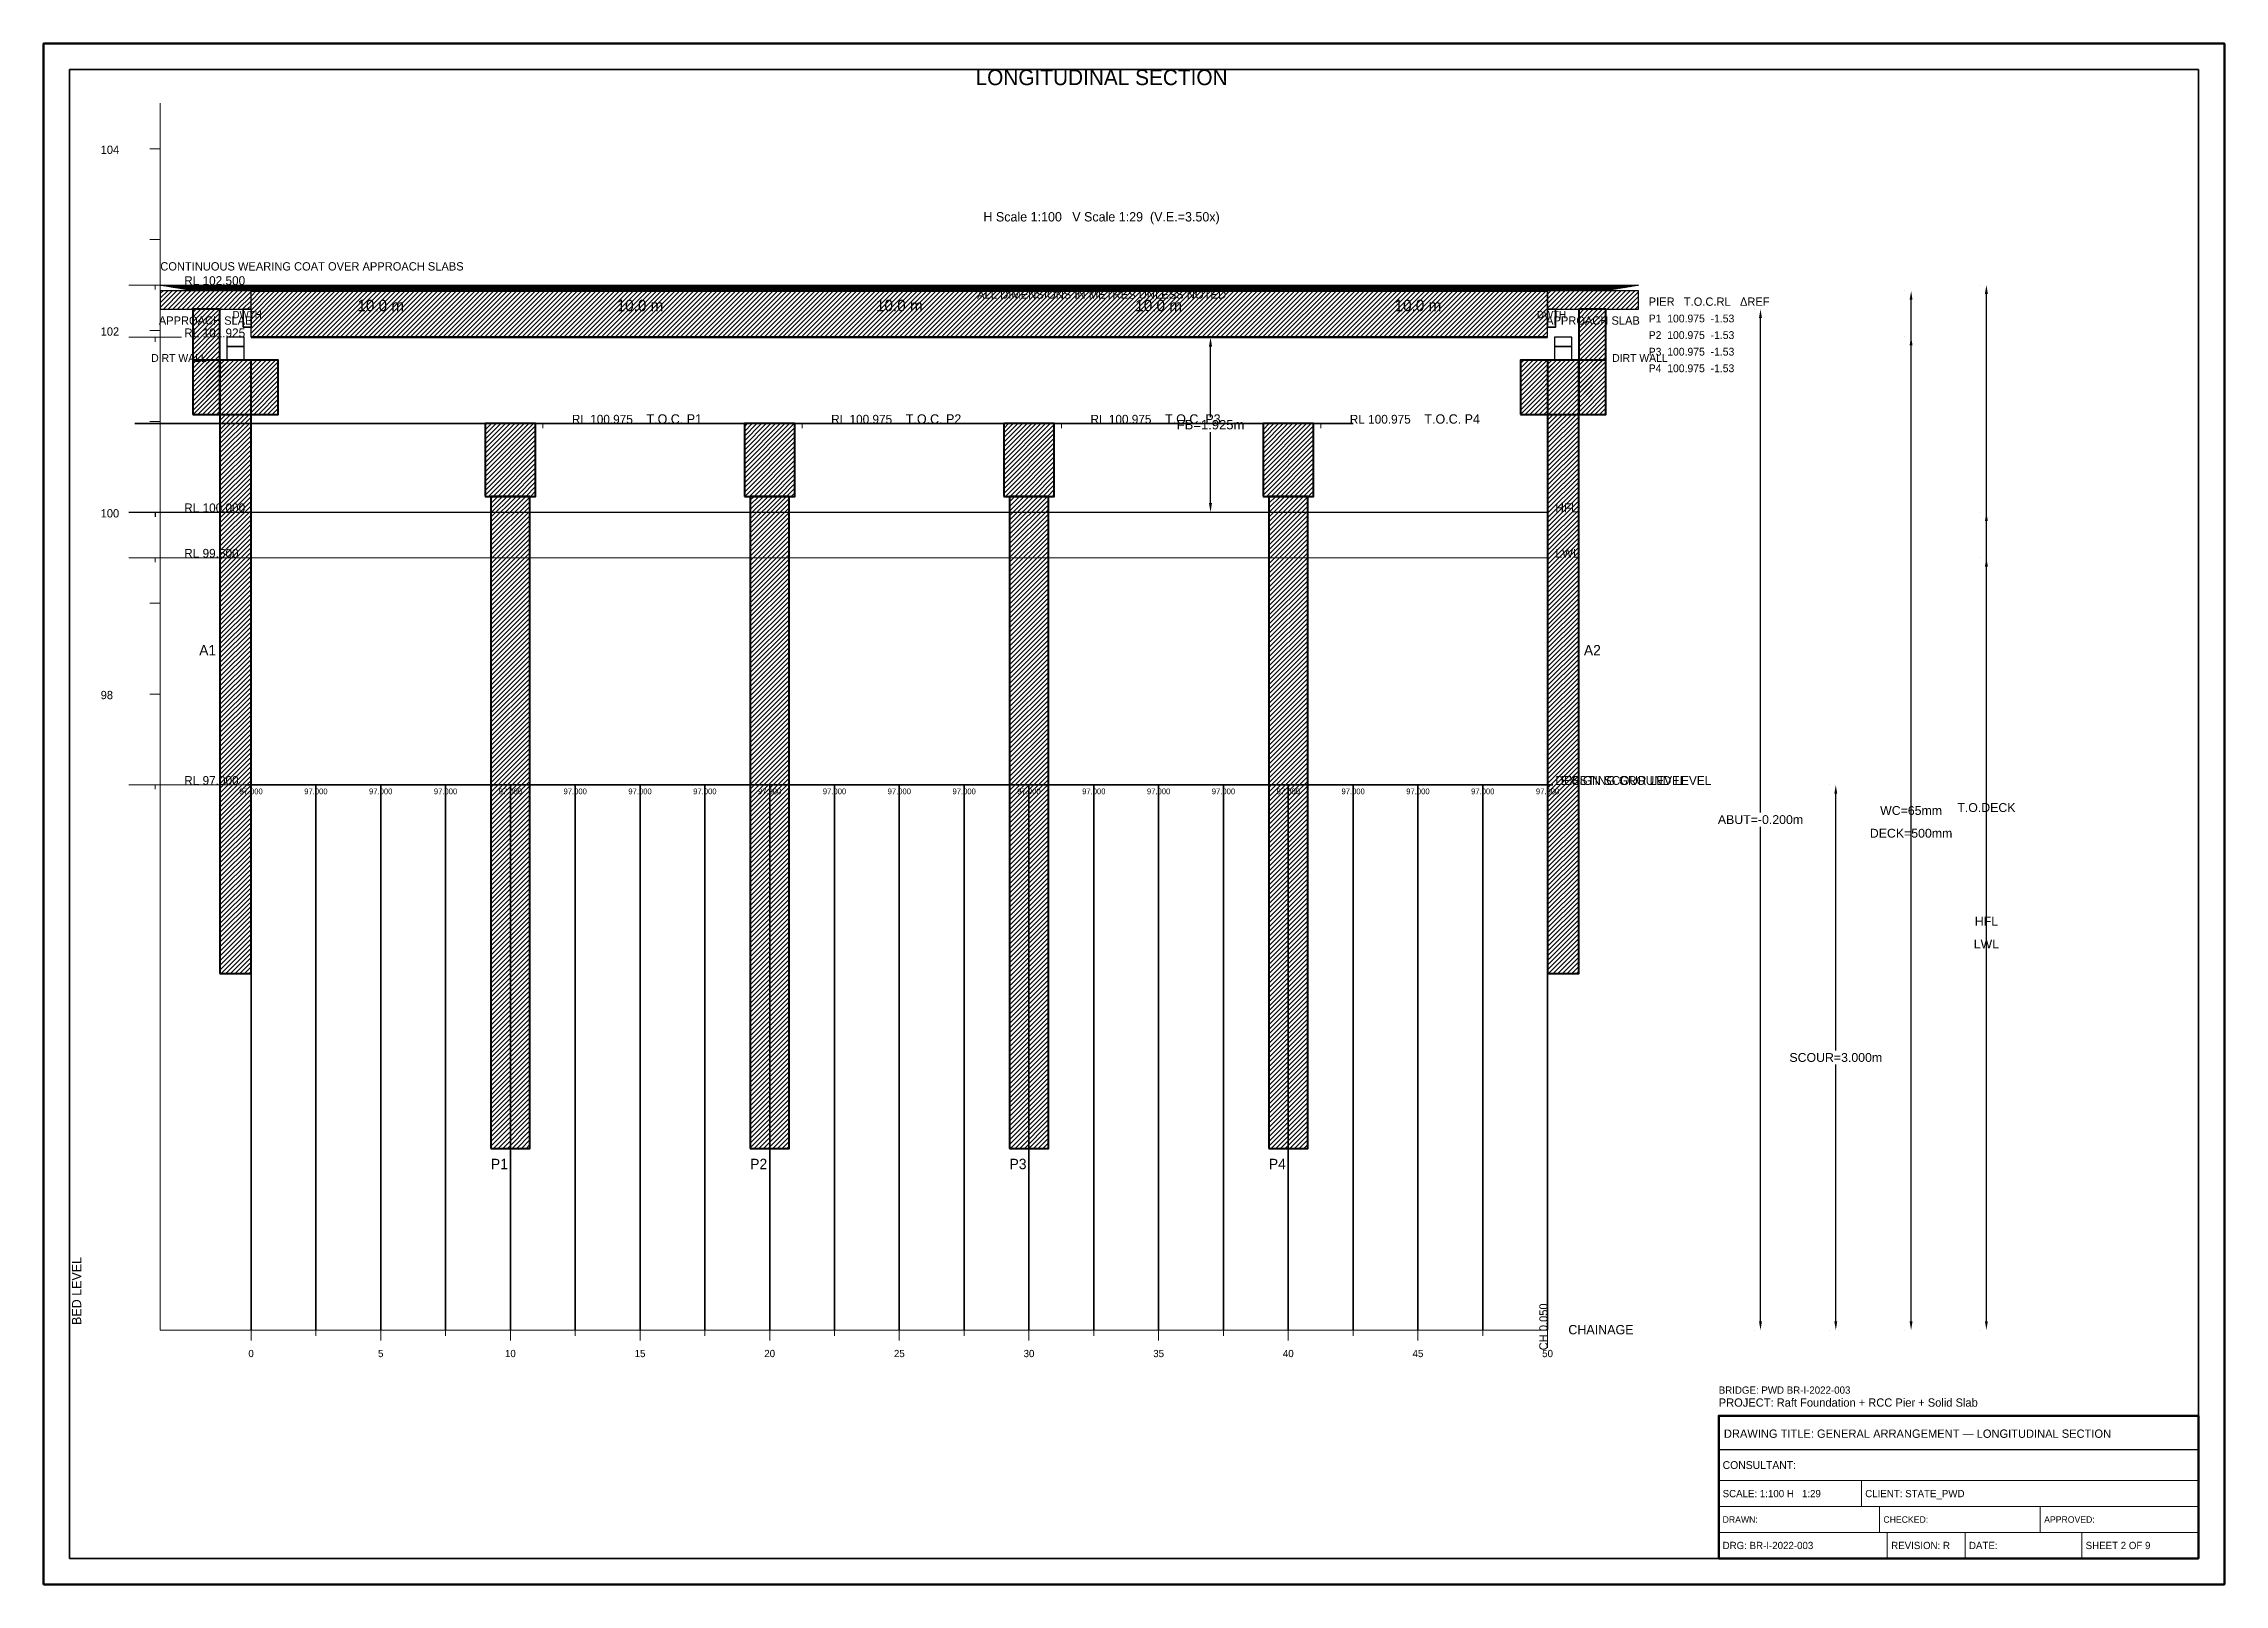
# Model space of a CAD drawing. Header units: metres. Extents: x 0 to 841, y 0 to 594.
import ezdxf
from ezdxf.enums import TextEntityAlignment as Align

# ---------------------------------------------------------------- set-up
doc = ezdxf.new("R2010")
doc.units = ezdxf.units.M
doc.linetypes.add('DASHED', pattern=[0.5, 0.375, -0.125])
doc.linetypes.add('DASHED2', pattern=[0.25, 0.1875, -0.0625])
for name, color, linetype, lineweight in [('ABUT-PROF', 4, 'Continuous', 50), ('BORDER-INNER', 7, 'Continuous', 35), ('BORDER-OUTER', 7, 'Continuous', 70), ('CIVIL-CHAINAGE', 7, 'Continuous', 18), ('CIVIL-GROUND', 3, 'Continuous', 35), ('CIVIL-HFL', 5, 'DASHED', 25), ('CIVIL-LWL', 4, 'DASHED', 18), ('CIVIL-ROAD', 7, 'Continuous', 25), ('CIVIL-SCOUR', 1, 'DASHED2', 18), ('DIM-CHAINAGE', 3, 'Continuous', 18), ('DIM-LEVEL', 3, 'Continuous', 18), ('DIM-LINEAR', 3, 'Continuous', 18), ('STRUC-HATCHING', 8, 'Continuous', 18), ('STRUC-SECTION', 2, 'Continuous', 35), ('SUB-ABUT', 3, 'Continuous', 35), ('SUB-BEARING', 5, 'Continuous', 25), ('SUB-DIRT-WALL', 3, 'Continuous', 35), ('SUB-PIER', 2, 'Continuous', 35), ('SUPER-DECK', 2, 'Continuous', 50), ('SUPER-WEARING', 8, 'Continuous', 25), ('TEXT-GENERAL', 7, 'Continuous', 18), ('TEXT-HEADER', 7, 'Continuous', 25), ('TEXT-LEVEL', 5, 'Continuous', 18), ('TEXT-SPEC', 7, 'Continuous', 13), ('TEXT-TITLE', 7, 'Continuous', 25), ('TITLEBLK-BOX', 7, 'Continuous', 50), ('TITLEBLK-TEXT', 7, 'Continuous', 18)]:
    doc.layers.add(name, color=color, linetype=linetype, lineweight=lineweight)
doc.styles.add('BRIDGE_STD', font='Arial.ttf')
doc.dimstyles.new('pmb100', dxfattribs={"dimtxt": 2.5, "dimasz": 0.9375, "dimexe": 2.5, "dimexo": 2.5, "dimtad": 0, "dimtih": 1, "dimdec": 0, "dimtxsty": 'BRIDGE_STD', "dimcen": 2.5, "dimazin": 3, "dimtfac": 1, "dimtmove": 0, "dimatfit": 3})

msp = doc.modelspace()

# ---------------------------------------------------------------- hatches: boundary and pattern name
at = {"layer": 'STRUC-HATCHING'}
h = msp.add_hatch(dxfattribs=at)
h.set_pattern_fill('ANSI31', scale=0.4)
h.paths.add_polyline_path([(45, 491.64), (80, 491.64), (80, 498.65), (45, 498.65)])
h = msp.add_hatch(dxfattribs=at)
h.set_pattern_fill('ANSI31', scale=0.4)
h.paths.add_polyline_path([(80, 480.78), (580, 480.78), (580, 498.65), (80, 498.65)])
h = msp.add_hatch(dxfattribs=at)
h.set_pattern_fill('ANSI31', scale=0.4)
h.paths.add_polyline_path([(580, 491.64), (615, 491.64), (615, 498.65), (580, 498.65)])
h = msp.add_hatch(dxfattribs=at)
h.set_pattern_fill('ANSI31', scale=0.4)
h.paths.add_polyline_path([(57.49, 451), (68, 451), (68, 491.64), (57.49, 491.64)])
h = msp.add_hatch(dxfattribs=at)
h.set_pattern_fill('ANSI31', scale=0.4)
h.paths.add_polyline_path([(592, 451), (602.51, 451), (602.51, 491.64), (592, 491.64)])
h = msp.add_hatch(dxfattribs=at)
h.set_pattern_fill('ANSI31', scale=0.4)
h.paths.add_polyline_path([(57.49, 451), (90.51, 451), (90.51, 472.02), (57.49, 472.02)])
h = msp.add_hatch(dxfattribs=at)
h.set_pattern_fill('ANSI31', scale=0.4)
h.paths.add_polyline_path([(68, 235.52), (80, 235.52), (80, 472.02), (68, 472.02)])
h = msp.add_hatch(dxfattribs=at)
h.set_pattern_fill('ANSI31', scale=0.4)
h.paths.add_polyline_path([(569.49, 451), (602.51, 451), (602.51, 472.02), (569.49, 472.02)])
h = msp.add_hatch(dxfattribs=at)
h.set_pattern_fill('ANSI31', scale=0.4)
h.paths.add_polyline_path([(580, 235.52), (592, 235.52), (592, 472.02), (580, 472.02)])
h = msp.add_hatch(dxfattribs=at)
h.set_pattern_fill('ANSI31', scale=0.4)
h.paths.add_polyline_path([(170.25, 419.46), (189.75, 419.46), (189.75, 447.49), (170.25, 447.49)])
h = msp.add_hatch(dxfattribs=at)
h.set_pattern_fill('ANSI31', scale=0.4)
h.paths.add_polyline_path([(270.25, 419.46), (289.75, 419.46), (289.75, 447.49), (270.25, 447.49)])
h = msp.add_hatch(dxfattribs=at)
h.set_pattern_fill('ANSI31', scale=0.4)
h.paths.add_polyline_path([(370.25, 419.46), (389.75, 419.46), (389.75, 447.49), (370.25, 447.49)])
h = msp.add_hatch(dxfattribs=at)
h.set_pattern_fill('ANSI31', scale=0.4)
h.paths.add_polyline_path([(470.25, 419.46), (489.75, 419.46), (489.75, 447.49), (470.25, 447.49)])
h = msp.add_hatch(dxfattribs=at)
h.set_pattern_fill('ANSI31', scale=0.4)
h.paths.add_polyline_path([(172.5, 168.07), (187.5, 168.07), (187.5, 419.46), (172.5, 419.46)])
h = msp.add_hatch(dxfattribs=at)
h.set_pattern_fill('ANSI31', scale=0.4)
h.paths.add_polyline_path([(272.5, 168.07), (287.5, 168.07), (287.5, 419.46), (272.5, 419.46)])
h = msp.add_hatch(dxfattribs=at)
h.set_pattern_fill('ANSI31', scale=0.4)
h.paths.add_polyline_path([(372.5, 168.07), (387.5, 168.07), (387.5, 419.46), (372.5, 419.46)])
h = msp.add_hatch(dxfattribs=at)
h.set_pattern_fill('ANSI31', scale=0.4)
h.paths.add_polyline_path([(472.5, 168.07), (487.5, 168.07), (487.5, 419.46), (472.5, 419.46)])
at = {"layer": 'SUPER-WEARING'}
h = msp.add_hatch(dxfattribs=at)
h.set_pattern_fill('SOLID')
h.paths.add_polyline_path([(45, 500.93), (615, 500.93), (602, 498.65), (58, 498.65)])

# ---------------------------------------------------------------- linework, layer by layer
at = {"layer": 'ABUT-PROF', "lineweight": 35}
for points in [[(77, 484.63), (80, 484.63), (80, 491.64), (77, 491.64), (77, 484.63)], [(580, 484.63), (583, 484.63), (583, 491.64), (580, 491.64), (580, 484.63)]]:
    msp.add_lwpolyline(points, dxfattribs=at)
at = {"layer": 'BORDER-INNER'}
msp.add_lwpolyline([(10, 10), (831, 10), (831, 584), (10, 584), (10, 10)], dxfattribs=at)
at = {"layer": 'BORDER-OUTER'}
msp.add_lwpolyline([(0, 0), (841, 0), (841, 594), (0, 594), (0, 0)], dxfattribs=at)
at = {"layer": 'CIVIL-CHAINAGE'}
for p, q in [((45, 98), (580, 98)), ((80, 98), (80, 94)), ((105, 98), (105, 95.8)), ((130, 98), (130, 94)), ((155, 98), (155, 95.8)), ((180, 98), (180, 94)), ((205, 98), (205, 95.8)), ((230, 98), (230, 94)), ((255, 98), (255, 95.8)), ((280, 98), (280, 94)), ((305, 98), (305, 95.8)), ((330, 98), (330, 94)), ((355, 98), (355, 95.8)), ((380, 98), (380, 94)), ((405, 98), (405, 95.8)), ((430, 98), (430, 94)), ((455, 98), (455, 95.8)), ((480, 98), (480, 94)), ((505, 98), (505, 95.8)), ((530, 98), (530, 94)), ((555, 98), (555, 95.8)), ((580, 98), (580, 94)), ((580, 96), (580, 91.2))]:
    msp.add_line(p, q, dxfattribs=at)
at = {"layer": 'CIVIL-GROUND', "color": 3}
for p, q in [((78, 308.22), (82, 308.22)), ((103, 308.22), (107, 308.22)), ((128, 308.22), (132, 308.22)), ((153, 308.22), (157, 308.22)), ((178, 308.22), (182, 308.22)), ((203, 308.22), (207, 308.22)), ((228, 308.22), (232, 308.22)), ((253, 308.22), (257, 308.22)), ((278, 308.22), (282, 308.22)), ((303, 308.22), (307, 308.22)), ((328, 308.22), (332, 308.22)), ((353, 308.22), (357, 308.22)), ((378, 308.22), (382, 308.22)), ((403, 308.22), (407, 308.22)), ((428, 308.22), (432, 308.22)), ((453, 308.22), (457, 308.22)), ((478, 308.22), (482, 308.22)), ((503, 308.22), (507, 308.22)), ((528, 308.22), (532, 308.22)), ((553, 308.22), (557, 308.22)), ((578, 308.22), (582, 308.22))]:
    msp.add_line(p, q, dxfattribs=at)
at = {"layer": 'CIVIL-GROUND', "color": 8, "linetype": 'DASHED2'}
for p, q in [((80, 308.22), (80, 98)), ((105, 308.22), (105, 98)), ((130, 308.22), (130, 98)), ((155, 308.22), (155, 98)), ((180, 308.22), (180, 98)), ((205, 308.22), (205, 98)), ((230, 308.22), (230, 98)), ((255, 308.22), (255, 98)), ((280, 308.22), (280, 98)), ((305, 308.22), (305, 98)), ((330, 308.22), (330, 98)), ((355, 308.22), (355, 98)), ((380, 308.22), (380, 98)), ((405, 308.22), (405, 98)), ((430, 308.22), (430, 98)), ((455, 308.22), (455, 98)), ((480, 308.22), (480, 98)), ((505, 308.22), (505, 98)), ((530, 308.22), (530, 98)), ((555, 308.22), (555, 98)), ((580, 308.22), (580, 98))]:
    msp.add_line(p, q, dxfattribs=at)
at = {"layer": 'CIVIL-GROUND', "color": 3}
msp.add_lwpolyline([(80, 308.22), (105, 308.22), (130, 308.22), (155, 308.22), (180, 308.22), (205, 308.22), (230, 308.22), (255, 308.22), (280, 308.22), (305, 308.22), (330, 308.22), (355, 308.22), (380, 308.22), (405, 308.22), (430, 308.22), (455, 308.22), (480, 308.22), (505, 308.22), (530, 308.22), (555, 308.22), (580, 308.22)], dxfattribs=at)
at = {"layer": 'CIVIL-HFL'}
for p, q in [((32.8, 413.33), (53.2, 413.33)), ((43, 413.33), (43, 411.63))]:
    msp.add_line(p, q, dxfattribs=at)
at = {"layer": 'CIVIL-HFL', "color": 5}
msp.add_line((45, 413.33), (580, 413.33), dxfattribs=at)
at = {"layer": 'CIVIL-LWL'}
for p, q in [((32.8, 395.81), (53.2, 395.81)), ((43, 395.81), (43, 394.11))]:
    msp.add_line(p, q, dxfattribs=at)
at = {"layer": 'CIVIL-LWL', "color": 4}
msp.add_line((45, 395.81), (580, 395.81), dxfattribs=at)
at = {"layer": 'CIVIL-ROAD', "lineweight": 25}
for points in [[(45, 491.64), (80, 491.64), (80, 498.65), (45, 498.65), (45, 491.64)], [(580, 491.64), (615, 491.64), (615, 498.65), (580, 498.65), (580, 491.64)]]:
    msp.add_lwpolyline(points, dxfattribs=at)
at = {"layer": 'CIVIL-SCOUR'}
for p, q in [((32.8, 308.22), (53.2, 308.22)), ((43, 308.22), (43, 306.52))]:
    msp.add_line(p, q, dxfattribs=at)
at = {"layer": 'CIVIL-SCOUR', "color": 1}
msp.add_line((45, 308.22), (580, 308.22), dxfattribs=at)
at = {"layer": 'DIM-LEVEL'}
for p, q in [((45, 98), (45, 571)), ((41, 553.48), (45, 553.48)), ((41, 518.44), (45, 518.44)), ((32.8, 500.93), (53.2, 500.93)), ((43, 500.93), (43, 499.23)), ((32.8, 480.78), (53.2, 480.78)), ((41, 483.41), (45, 483.41)), ((43, 480.78), (43, 479.08)), ((41, 448.37), (45, 448.37)), ((182.3, 447.49), (202.7, 447.49)), ((192.5, 447.49), (192.5, 445.79)), ((282.3, 447.49), (302.7, 447.49)), ((292.5, 447.49), (292.5, 445.79)), ((382.3, 447.49), (402.7, 447.49)), ((392.5, 447.49), (392.5, 445.79)), ((482.3, 447.49), (502.7, 447.49)), ((492.5, 447.49), (492.5, 445.79)), ((37, 413.33), (45, 413.33)), ((41, 378.3), (45, 378.3)), ((41, 343.26), (45, 343.26))]:
    msp.add_line(p, q, dxfattribs=at)
at = {"layer": 'STRUC-SECTION', "color": 8, "linetype": 'DASHED'}
for p in [(205, 447.49), (305, 447.49), (405, 447.49), (505, 447.49)]:
    msp.add_line(p, (35, 447.49), dxfattribs=at)
at = {"layer": 'SUB-ABUT', "lineweight": 40}
for points in [[(57.49, 451), (90.51, 451), (90.51, 472.02), (57.49, 472.02), (57.49, 451)], [(68, 235.52), (80, 235.52), (80, 472.02), (68, 472.02), (68, 235.52)], [(569.49, 451), (602.51, 451), (602.51, 472.02), (569.49, 472.02), (569.49, 451)], [(580, 235.52), (592, 235.52), (592, 472.02), (580, 472.02), (580, 235.52)]]:
    msp.add_lwpolyline(points, dxfattribs=at)
at = {"layer": 'SUB-ABUT', "lineweight": 30}
for points in [[(70.7, 472.02), (77.3, 472.02), (77.3, 477.28), (70.7, 477.28), (70.7, 472.02)], [(582.7, 472.02), (589.3, 472.02), (589.3, 477.28), (582.7, 477.28), (582.7, 472.02)]]:
    msp.add_lwpolyline(points, dxfattribs=at)
at = {"layer": 'SUB-BEARING', "lineweight": 30}
for points in [[(70.7, 477.28), (77.3, 477.28), (77.3, 480.78), (70.7, 480.78), (70.7, 477.28)], [(582.7, 477.28), (589.3, 477.28), (589.3, 480.78), (582.7, 480.78), (582.7, 477.28)]]:
    msp.add_lwpolyline(points, dxfattribs=at)
at = {"layer": 'SUB-DIRT-WALL', "lineweight": 40}
for points in [[(57.49, 451), (68, 451), (68, 491.64), (57.49, 491.64), (57.49, 451)], [(592, 451), (602.51, 451), (602.51, 491.64), (592, 491.64), (592, 451)]]:
    msp.add_lwpolyline(points, dxfattribs=at)
at = {"layer": 'SUB-PIER', "lineweight": 40}
for points in [[(170.25, 419.46), (189.75, 419.46), (189.75, 447.49), (170.25, 447.49), (170.25, 419.46)], [(270.25, 419.46), (289.75, 419.46), (289.75, 447.49), (270.25, 447.49), (270.25, 419.46)], [(370.25, 419.46), (389.75, 419.46), (389.75, 447.49), (370.25, 447.49), (370.25, 419.46)], [(470.25, 419.46), (489.75, 419.46), (489.75, 447.49), (470.25, 447.49), (470.25, 419.46)], [(172.5, 168.07), (187.5, 168.07), (187.5, 419.46), (172.5, 419.46), (172.5, 168.07)], [(272.5, 168.07), (287.5, 168.07), (287.5, 419.46), (272.5, 419.46), (272.5, 168.07)], [(372.5, 168.07), (387.5, 168.07), (387.5, 419.46), (372.5, 419.46), (372.5, 168.07)], [(472.5, 168.07), (487.5, 168.07), (487.5, 419.46), (472.5, 419.46), (472.5, 168.07)]]:
    msp.add_lwpolyline(points, dxfattribs=at)
at = {"layer": 'SUPER-DECK'}
for p, q in [((80, 498.65), (580, 498.65)), ((80, 480.78), (580, 480.78))]:
    msp.add_line(p, q, dxfattribs=at)
at = {"layer": 'SUPER-DECK', "lineweight": 25}
for p, q in [((80, 480.78), (80, 498.65)), ((580, 480.78), (580, 498.65))]:
    msp.add_line(p, q, dxfattribs=at)
at = {"layer": 'SUPER-WEARING', "lineweight": 25}
msp.add_lwpolyline([(45, 500.93), (615, 500.93), (602, 498.65), (58, 498.65), (45, 500.93)], dxfattribs=at)
at = {"layer": 'TITLEBLK-BOX', "lineweight": 50}
msp.add_lwpolyline([(646, 10), (831, 10), (831, 65), (646, 65), (646, 10)], dxfattribs=at)
at = {"layer": 'TITLEBLK-BOX', "lineweight": 30}
msp.add_lwpolyline([(646, 52), (831, 52), (831, 65), (646, 65), (646, 52)], dxfattribs=at)
at = {"layer": 'TITLEBLK-BOX', "lineweight": 18}
for points in [[(646, 40), (831, 40), (831, 52), (646, 52), (646, 40)], [(646, 30), (701, 30), (701, 40), (646, 40), (646, 30)], [(701, 30), (831, 30), (831, 40), (701, 40), (701, 30)], [(646, 20), (708, 20), (708, 30), (646, 30), (646, 20)], [(708, 20), (770, 20), (770, 30), (708, 30), (708, 20)], [(770, 20), (831, 20), (831, 30), (770, 30), (770, 20)], [(646, 10), (711, 10), (711, 20), (646, 20), (646, 10)], [(711, 10), (741, 10), (741, 20), (711, 20), (711, 10)], [(741, 10), (786, 10), (786, 20), (741, 20), (741, 10)], [(786, 10), (831, 10), (831, 20), (786, 20), (786, 10)]]:
    msp.add_lwpolyline(points, dxfattribs=at)

# ---------------------------------------------------------------- texts
at = {"layer": 'CIVIL-GROUND', "color": 3}
msp.add_text('EXISTING GROUND LEVEL', height=3.4, dxfattribs=at).set_placement((585, 308.22))
at = {"layer": 'CIVIL-HFL', "color": 5}
msp.add_text('HFL', height=3.4, dxfattribs=at).set_placement((583, 413.33))
at = {"layer": 'CIVIL-LWL', "color": 4}
msp.add_text('LWL', height=3.4, dxfattribs=at).set_placement((583, 395.81))
at = {"layer": 'CIVIL-SCOUR', "color": 1}
msp.add_text('DESIGN SCOUR LEVEL', height=3.4, dxfattribs=at).set_placement((583, 308.22))
at = {"layer": 'DIM-CHAINAGE'}
msp.add_text('CH 0.050', height=3.2, rotation=90, dxfattribs=at).set_placement((580, 90.24))
at = {"layer": 'TEXT-GENERAL'}
for p in [(130, 490.85), (230, 490.85), (330, 490.85), (430, 490.85), (530, 490.85)]:
    msp.add_text('10.0 m', height=4.4, dxfattribs=at).set_placement(p, align=Align.CENTER)
for s, p in [('A1', (60, 358.15)), ('A2', (594, 358.15)), ('P1', (172.5, 160.07)), ('P2', (272.5, 160.07)), ('P3', (372.5, 160.07)), ('P4', (472.5, 160.07))]:
    msp.add_text(s, height=4, dxfattribs=at).set_placement(p)
at = {"layer": 'TEXT-HEADER'}
msp.add_text('LONGITUDINAL SECTION', height=6, dxfattribs=at).set_placement((408, 578), align=Align.CENTER)
for s, height, p in [('PIER   T.O.C.RL   ΔREF', 3.2, (619, 492.93)), ('T.O.C. P1', 3.6, (232.5, 447.49)), ('T.O.C. P2', 3.6, (332.5, 447.49)), ('T.O.C. P3', 3.6, (432.5, 447.49)), ('T.O.C. P4', 3.6, (532.5, 447.49))]:
    msp.add_text(s, height=height, dxfattribs=at).set_placement(p)
at = {"layer": 'TEXT-LEVEL'}
for s, height, p in [('104', 3.2, (22, 551.48)), ('RL 102.500', 3.4, (54.22, 500.93)), ('102', 3.2, (22, 481.41)), ('RL 101.925', 3.4, (54.22, 480.78)), ('RL 100.975', 3.4, (203.72, 447.49)), ('RL 100.975', 3.4, (303.72, 447.49)), ('RL 100.975', 3.4, (403.72, 447.49)), ('RL 100.975', 3.4, (503.72, 447.49)), ('100', 3.2, (22, 411.33)), ('RL 100.000', 3.4, (54.22, 413.33)), ('RL 99.500', 3.4, (54.22, 395.81)), ('98', 3.2, (22, 341.26)), ('RL 97.000', 3.4, (54.22, 308.22)), ('CHAINAGE', 3.6, (588, 96.4))]:
    msp.add_text(s, height=height, dxfattribs=at).set_placement(p)
at = {"layer": 'TEXT-LEVEL', "color": 8}
for p in [(80, 304.62), (105, 304.62), (130, 304.62), (155, 304.62), (180, 304.62), (205, 304.62), (230, 304.62), (255, 304.62), (280, 304.62), (305, 304.62), (330, 304.62), (355, 304.62), (380, 304.62), (405, 304.62), (430, 304.62), (455, 304.62), (480, 304.62), (505, 304.62), (530, 304.62), (555, 304.62), (580, 304.62)]:
    msp.add_text('97.000', height=2.2, dxfattribs=at).set_placement(p, align=Align.CENTER)
at = {"layer": 'TEXT-LEVEL'}
msp.add_text('BED LEVEL', height=3.6, rotation=90, dxfattribs=at).set_placement((14.5, 100))
for s, p in [('0', (80, 87.6)), ('5', (130, 87.6)), ('10', (180, 87.6)), ('15', (230, 87.6)), ('20', (280, 87.6)), ('25', (330, 87.6)), ('30', (380, 87.6)), ('35', (430, 87.6)), ('40', (480, 87.6)), ('45', (530, 87.6)), ('50', (580, 87.6))]:
    msp.add_text(s, height=2.8, dxfattribs=at).set_placement(p, align=Align.CENTER)
at = {"layer": 'TEXT-SPEC'}
for s, height, p in [('H Scale 1:100   V Scale 1:29  (V.E.=3.50x)', 3.6, (408, 525.44)), ('APPROACH SLAB', 3.2, (62.5, 485.64)), ('APPROACH SLAB', 3.2, (597.5, 485.64))]:
    msp.add_text(s, height=height, dxfattribs=at).set_placement(p, align=Align.CENTER)
at = {"layer": 'TEXT-SPEC', "color": 8}
for s, height, p in [('CONTINUOUS WEARING COAT OVER APPROACH SLABS', 3.2, (45, 506.53)), ('P1  100.975  -1.53', 3, (619, 486.53)), ('P2  100.975  -1.53', 3, (619, 480.13)), ('P3  100.975  -1.53', 3, (619, 473.73)), ('P4  100.975  -1.53', 3, (619, 467.33))]:
    msp.add_text(s, height=height, dxfattribs=at).set_placement(p)
msp.add_text('ALL DIMENSIONS IN METRES UNLESS NOTED', height=3.24, dxfattribs=at).set_placement((408, 495.66), align=Align.CENTER)
at = {"layer": 'TEXT-SPEC', "color": 4}
for p in [(78.5, 488.14), (581.5, 488.14)]:
    msp.add_text('DWTH', height=2.8, dxfattribs=at).set_placement(p, align=Align.CENTER)
at = {"layer": 'TEXT-SPEC'}
for p in [(41.49, 471.32), (604.91, 471.32)]:
    msp.add_text('DIRT WALL', height=3, dxfattribs=at).set_placement(p)
at = {"layer": 'TEXT-TITLE'}
for s, p in [('PROJECT: Raft Foundation + RCC Pier + Solid Slab', (646, 68.5)), ('DRAWING TITLE: GENERAL ARRANGEMENT — LONGITUDINAL SECTION', (648, 56.5))]:
    msp.add_text(s, height=3.2, dxfattribs=at).set_placement(p)
at = {"layer": 'TITLEBLK-TEXT'}
for s, height, p in [('BRIDGE: PWD BR-I-2022-003', 2.8, (646, 73.5)), ('CONSULTANT: ', 3, (647.5, 44.5)), ('SCALE: 1:100 H   1:29', 2.8, (647.5, 33.6)), ('CLIENT: STATE_PWD', 2.8, (702.5, 33.6)), ('DRAWN: ', 2.5, (647.5, 23.75)), ('CHECKED: ', 2.5, (709.5, 23.75)), ('APPROVED: ', 2.5, (771.5, 23.75)), ('DRG: BR-I-2022-003', 2.8, (647.5, 13.6)), ('REVISION: R', 2.8, (712.5, 13.6)), ('DATE: ', 2.8, (742.5, 13.6)), ('SHEET 2 OF 9', 2.8, (787.5, 13.6))]:
    msp.add_text(s, height=height, dxfattribs=at).set_placement(p)

# ---------------------------------------------------------------- dimensions: what is measured, and where the dimension line sits
at = {"layer": 'DIM-LINEAR'}
for base, p1, p2, text, override in [((720.18, 98), (720.18, 98), (720.18, 498.65), 'WC=65mm', {"dimtxt": 3.4, "dimasz": 3.4, "dimgap": 1.36, "dimclrt": 3}), ((749.22, 98), (749.22, 98), (749.22, 500.93), 'T.O.DECK', {"dimtxt": 3.4, "dimasz": 3.4, "dimgap": 1.36, "dimclrt": 3}), ((662.1, 98), (662.1, 98), (662.1, 491.64), 'ABUT=-0.200m', {"dimtxt": 3.4, "dimasz": 3.4, "dimgap": 1.36, "dimclrt": 3}), ((450, 413.33), (430, 413.33), (430, 480.78), 'FB=1.925m', {"dimtxt": 3.6, "dimasz": 3.6, "dimgap": 1.44, "dimclrt": 3}), ((720.18, 98), (720.18, 98), (720.18, 481.13), 'DECK=500mm', {"dimtxt": 3.4, "dimasz": 3.4, "dimgap": 1.36, "dimclrt": 3}), ((749.22, 98), (749.22, 98), (749.22, 413.33), 'HFL', {"dimtxt": 3.4, "dimasz": 3.4, "dimgap": 1.36, "dimclrt": 3}), ((749.22, 98), (749.22, 98), (749.22, 395.81), 'LWL', {"dimtxt": 3.4, "dimasz": 3.4, "dimgap": 1.36, "dimclrt": 3}), ((691.14, 98), (691.14, 98), (691.14, 308.22), 'SCOUR=3.000m', {"dimtxt": 3.4, "dimasz": 3.4, "dimgap": 1.36, "dimclrt": 3})]:
    msp.add_linear_dim(base=base, p1=p1, p2=p2, angle=90, text=text, dimstyle='pmb100', override=override, dxfattribs=at).render()

doc.saveas('drawing.dxf')
